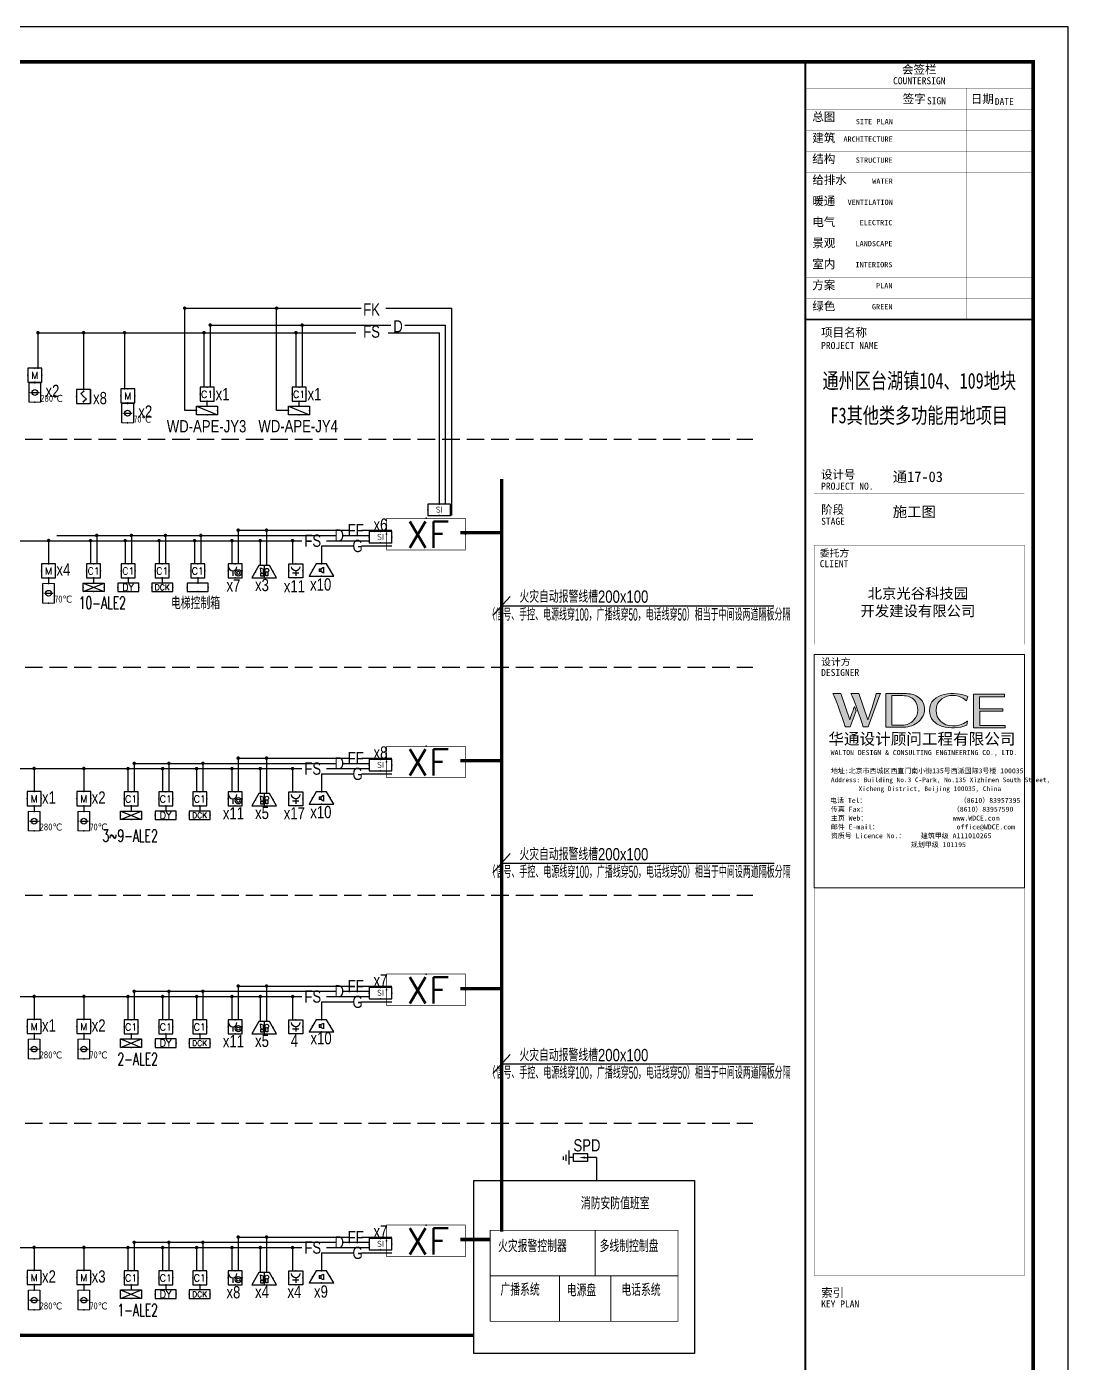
# Model space of a CAD drawing. Extents: x -54686 to 596156, y -555137 to 71395.
# Drawn here: x 138670 to 168379, y -461944 to -423826 of the extents above; entities that cross this region are included whole.
import ezdxf
from ezdxf.enums import TextEntityAlignment as Align

# ---------------------------------------------------------------- set-up
doc = ezdxf.new("R2010")
doc.units = 0
doc.header["$LTSCALE"] = 1000
doc.linetypes.add('CONTINOUS', pattern=[0])
doc.linetypes.add('DASH', pattern=[0.35, 0.25, -0.1])
doc.layers.get('0').update_dxf_attribs({"linetype": 'CONTINUOUS'})
doc.layers.get('Defpoints').update_dxf_attribs({"linetype": 'CONTINUOUS'})
for name, color, linetype in [('5', 3, 'CONTINUOUS'), ('EQUIP-动力', 3, 'CONTINUOUS'), ('EQUIP-消防', 3, 'CONTINUOUS'), ('EQUIP-箱柜', 3, 'CONTINUOUS'), ('LAYER1', 7, 'CONTINOUS'), ('SIG_TEXT', 7, 'CONTINUOUS'), ('TEL_TEXT', 3, 'CONTINUOUS'), ('TEL_TITLE', 6, 'CONTINUOUS'), ('WIRE', 4, 'CONTINUOUS'), ('WIRE-照明', 1, 'CONTINUOUS')]:
    doc.layers.add(name, color=color, linetype=linetype)
doc.styles.add('_HZTXT', font='ROS', dxfattribs={"width": 0.8, "bigfont": 'JD'})
doc.styles.add('_TCH_LABEL', font='COMPLEX', dxfattribs={"bigfont": 'GBCBIG'})
doc.styles.add('_TEL_DIM', font='SIMPLEX', dxfattribs={"width": 0.8, "height": 3.5, "bigfont": 'HZTXT'})
doc.styles.add('hwxh', font='STXIHEI.TTF')
doc.styles.get("Standard").update_dxf_attribs({"font": 'GBENOR', "bigfont": 'GBCBIG'})
doc.styles.add('华文细黑', font='STXIHEI.TTF', dxfattribs={"height": 10})

# ---------------------------------------------------------------- blocks, each defined once
blk = doc.blocks.new('logo2')
h = blk.add_hatch(color=7)
h.paths.add_polyline_path([(19.02, -7.36), (15.84, -7.36), (15.84, -3.97), (18.97, -3.97), (18.97, -4.24), (16.46, -4.24), (16.46, -5.45), (18.81, -5.45), (18.81, -5.69), (16.47, -5.69), (16.47, -7.12), (19.02, -7.12)])
edge = h.paths.add_edge_path()
edge.add_spline(control_points=[(15.26, -4.21), (15.26, -4.21), (15.13, -4.65), (15.13, -4.65), (15.13, -4.65), (14.62, -4.1), (13.73, -4.1), (13.04, -4.1), (12.07, -4.54), (12.08, -5.62), (12.08, -6.49), (12.77, -7.16), (13.73, -7.17), (14.66, -7.17), (15.23, -6.68), (15.23, -6.68), (15.23, -6.68), (15.16, -7.11), (15.16, -7.11), (13.63, -7.7), (11.42, -7.29), (11.41, -5.64), (11.4, -3.72), (14.16, -3.66), (15.26, -4.21)], knot_values=[0, 0, 0, 0, 1, 1, 1, 2, 2, 2, 3, 3, 3, 4, 4, 4, 5, 5, 5, 6, 6, 6, 7, 7, 7, 8, 8, 8, 8], degree=3, periodic=0)
edge = h.paths.add_edge_path(flags=16)
edge.add_spline(control_points=[(10.23, -5.57), (10.23, -5.16), (10.12, -4.83), (9.9, -4.58), (9.63, -4.27), (9.23, -4.12), (8.69, -4.12), (8.69, -4.12), (7.64, -4.12), (7.64, -4.12), (7.64, -4.12), (7.64, -7.1), (7.64, -7.1), (7.64, -7.1), (8.66, -7.1), (8.66, -7.1), (9.13, -7.1), (9.52, -6.93), (9.82, -6.6), (10.09, -6.31), (10.23, -5.96), (10.23, -5.57)], knot_values=[0, 0, 0, 0, 1, 1, 1, 2, 2, 2, 3, 3, 3, 4, 4, 4, 5, 5, 5, 6, 6, 6, 7, 7, 7, 7], degree=3, periodic=0)
edge = h.paths.add_edge_path()
edge.add_spline(control_points=[(10.92, -5.51), (10.92, -5.96), (10.72, -6.37), (10.34, -6.72), (9.92, -7.1), (9.41, -7.29), (8.82, -7.29), (8.82, -7.29), (7.03, -7.29), (7.03, -7.29), (7.03, -7.29), (7.03, -3.92), (7.03, -3.92), (7.03, -3.92), (9.1, -3.92), (9.1, -3.92), (9.59, -3.92), (10.01, -4.06), (10.36, -4.34), (10.73, -4.64), (10.92, -5.03), (10.92, -5.51)], knot_values=[0, 0, 0, 0, 1, 1, 1, 2, 2, 2, 3, 3, 3, 4, 4, 4, 5, 5, 5, 6, 6, 6, 7, 7, 7, 7], degree=3, periodic=0)
at = {"lineweight": 0}
blk.add_lwpolyline([(19.02, -7.36), (15.84, -7.36), (15.84, -3.97), (18.97, -3.97), (18.97, -4.24), (16.46, -4.24), (16.46, -5.45), (18.81, -5.45), (18.81, -5.69), (16.47, -5.69), (16.47, -7.12), (19.02, -7.12), (19.02, -7.36)], dxfattribs=at)
for points, knots in [([(10.92, -5.51), (10.92, -5.96), (10.72, -6.37), (10.34, -6.72), (9.92, -7.1), (9.41, -7.29), (8.82, -7.29), (8.82, -7.29), (7.03, -7.29), (7.03, -7.29), (7.03, -7.29), (7.03, -3.92), (7.03, -3.92), (7.03, -3.92), (9.1, -3.92), (9.1, -3.92), (9.59, -3.92), (10.01, -4.06), (10.36, -4.34), (10.73, -4.64), (10.92, -5.03), (10.92, -5.51)], [0, 0, 0, 0, 1, 1, 1, 2, 2, 2, 3, 3, 3, 4, 4, 4, 5, 5, 5, 6, 6, 6, 7, 7, 7, 7]), ([(15.26, -4.21), (15.26, -4.21), (15.13, -4.65), (15.13, -4.65), (15.13, -4.65), (14.62, -4.1), (13.73, -4.1), (13.04, -4.1), (12.07, -4.54), (12.08, -5.62), (12.08, -6.49), (12.77, -7.16), (13.73, -7.17), (14.66, -7.17), (15.23, -6.68), (15.23, -6.68), (15.23, -6.68), (15.16, -7.11), (15.16, -7.11), (13.63, -7.7), (11.42, -7.29), (11.41, -5.64), (11.4, -3.72), (14.16, -3.66), (15.26, -4.21)], [0, 0, 0, 0, 1, 1, 1, 2, 2, 2, 3, 3, 3, 4, 4, 4, 5, 5, 5, 6, 6, 6, 7, 7, 7, 8, 8, 8, 8]), ([(10.23, -5.57), (10.23, -5.16), (10.12, -4.83), (9.9, -4.58), (9.63, -4.27), (9.23, -4.12), (8.69, -4.12), (8.69, -4.12), (7.64, -4.12), (7.64, -4.12), (7.64, -4.12), (7.64, -7.1), (7.64, -7.1), (7.64, -7.1), (8.66, -7.1), (8.66, -7.1), (9.13, -7.1), (9.52, -6.93), (9.82, -6.6), (10.09, -6.31), (10.23, -5.96), (10.23, -5.57)], [0, 0, 0, 0, 1, 1, 1, 2, 2, 2, 3, 3, 3, 4, 4, 4, 5, 5, 5, 6, 6, 6, 7, 7, 7, 7])]:
    blk.add_open_spline(points, degree=3, knots=knots, dxfattribs=at)
blk = doc.blocks.new('logo1')
h = blk.add_hatch(color=8)
edge = h.paths.add_edge_path()
edge.add_spline(control_points=[(3.86, -5.21), (3.63, -5.88), (3.39, -6.56), (3.39, -6.56), (3.39, -6.56), (2.5, -3.91), (2.5, -3.91), (2.5, -3.91), (1.8, -3.91), (1.69, -3.91), (2.02, -4.39), (2.95, -7.27), (2.95, -7.27), (2.95, -7.27), (3.44, -7.27), (3.44, -7.27), (3.44, -7.27), (4.03, -5.66), (4.03, -5.66), (4.03, -5.66), (3.86, -5.21), (3.86, -5.21)], knot_values=[0, 0, 0, 0, 1, 1, 1, 2, 2, 2, 3, 3, 3, 4, 4, 4, 5, 5, 5, 6, 6, 6, 7, 7, 7, 7], degree=3, periodic=0)
h = blk.add_hatch(color=7)
edge = h.paths.add_edge_path()
edge.add_spline(control_points=[(6.04, -3.91), (6.09, -4.1), (5.2, -6.56), (5.2, -6.56), (5.2, -6.56), (4.3, -3.91), (4.3, -3.91), (4.3, -3.91), (3.6, -3.91), (3.49, -3.91), (3.82, -4.39), (4.75, -7.27), (4.75, -7.27), (4.75, -7.27), (5.24, -7.27), (5.24, -7.27), (5.24, -7.27), (6.33, -4.3), (6.33, -4.3), (6.33, -4.3), (6.48, -3.91), (6.48, -3.91), (6.48, -3.91), (6.21, -3.91), (6.04, -3.91)], knot_values=[0, 0, 0, 0, 1, 1, 1, 2, 2, 2, 3, 3, 3, 4, 4, 4, 5, 5, 5, 6, 6, 6, 7, 7, 7, 8, 8, 8, 8], degree=3, periodic=0)
at = {"color": 8, "lineweight": 0}
blk.add_open_spline([(3.86, -5.21), (3.63, -5.88), (3.39, -6.56), (3.39, -6.56), (3.39, -6.56), (2.5, -3.91), (2.5, -3.91), (2.5, -3.91), (1.8, -3.91), (1.69, -3.91), (2.02, -4.39), (2.95, -7.27), (2.95, -7.27), (2.95, -7.27), (3.44, -7.27), (3.44, -7.27), (3.44, -7.27), (4.03, -5.66), (4.03, -5.66), (4.03, -5.66), (3.86, -5.21), (3.86, -5.21)], degree=3, knots=[0, 0, 0, 0, 1, 1, 1, 2, 2, 2, 3, 3, 3, 4, 4, 4, 5, 5, 5, 6, 6, 6, 7, 7, 7, 7], dxfattribs=at)
at = {"lineweight": 0}
blk.add_open_spline([(6.04, -3.91), (6.09, -4.1), (5.2, -6.56), (5.2, -6.56), (5.2, -6.56), (4.3, -3.91), (4.3, -3.91), (4.3, -3.91), (3.6, -3.91), (3.49, -3.91), (3.82, -4.39), (4.75, -7.27), (4.75, -7.27), (4.75, -7.27), (5.24, -7.27), (5.24, -7.27), (5.24, -7.27), (6.33, -4.3), (6.33, -4.3), (6.33, -4.3), (6.48, -3.91), (6.48, -3.91), (6.48, -3.91), (6.21, -3.91), (6.04, -3.91)], degree=3, knots=[0, 0, 0, 0, 1, 1, 1, 2, 2, 2, 3, 3, 3, 4, 4, 4, 5, 5, 5, 6, 6, 6, 7, 7, 7, 8, 8, 8, 8], dxfattribs=at)
blk.add_blockref('logo2', (0, 0))
blk = doc.blocks.new('时间-logo')
at = {"layer": 'Defpoints', "lineweight": 0}
blk.add_lwpolyline([(0, -23.46), (-21.17, -23.46), (-21.17, 0), (0, 0), (0, -23.46)], dxfattribs=at)
blk.add_blockref('logo1', (-20.97, 0))
at = {"style": 'hwxh'}
for s, height, p in [('华通设计顾问工程有限公司 ', 1.15, (-19.73, -9.05)), ('WALTON DESIGN & CONSULTING ENGINEERING CO., LTD.', 0.5, (-19.5, -10.1)), ('地址:北京市西城区西直门南小街135号西派国际3号楼 100035', 0.5, (-19.48, -11.94)), ('Address: Building No.3 C-Park, No.135 Xizhimen South Street, ', 0.47, (-19.48, -12.83)), ('Xicheng District, Beijing 100035, China ', 0.47, (-16.69, -13.72)), ('电话 Tel：                        （8610）83957395 ', 0.5, (-19.56, -14.91)), ('传真 Fax：                      （8610）83957590 ', 0.5, (-19.48, -15.8)), ('主页 Web：                      www.WDCE.com ', 0.5, (-19.48, -16.69)), ('邮件 E-mail：                    office@WDCE.com ', 0.5, (-19.48, -17.58)), ('资质号 Licence No.：    建筑甲级 A111010265 ', 0.5, (-19.48, -18.47)), ('   规划甲级 101195', 0.5, (-12.6, -19.36))]:
    blk.add_text(s, height=height, dxfattribs=at).set_placement(p)
blk = doc.blocks.new('$equip$00001711')
for p, q in [((-0.5, 1), (-0.5, 0)), ((0.5, 1), (-0.5, 1)), ((0.5, 0), (0.5, 1)), ((-0.5, 0), (0.5, 0)), ((-0.169, 0.5), (-0.169, 0.15))]:
    blk.add_line(p, q)
for radius in [0.226, 0.113]:
    blk.add_circle((0.227, 0.36), radius)
blk.add_arc((-0.169, 0.8), 0.3, 180, 0)
for p in [(0, 1), (-0.5, 0.5), (0, 0), (0.5, 0.5)]:
    blk.add_point(p)
at = {"flags": 1}
for tag, height, p in [('A', 0.00002, (0, 0)), ('B', 0.4, (0.759, 0.309))]:
    blk.add_attdef(tag, text='', height=height, dxfattribs=at).set_placement(p, align=Align.MIDDLE_CENTER)
blk = doc.blocks.new('$equip$00001712')
for p, q in [((-0.5, 1), (-0.5, 0)), ((0.5, 1), (-0.5, 1)), ((0.5, 0), (0.5, 1)), ((-0.5, 0), (0.5, 0)), ((-0.219, 0.331), (0.222, 0.331)), ((0, 0.5), (0, 0.15))]:
    blk.add_line(p, q)
blk.add_arc((0, 0.8), 0.3, 180, 0)
for p in [(0, 1), (-0.5, 0.5), (0, 0), (0.5, 0.5)]:
    blk.add_point(p)
at = {"flags": 1}
for tag, height, p in [('A', 0.00002, (0, 0)), ('B', 0.4, (0.726, 0.302))]:
    blk.add_attdef(tag, text='', height=height, dxfattribs=at).set_placement(p, align=Align.MIDDLE_CENTER)
blk = doc.blocks.new('A$C5F0073ED')
blk.add_point((351, 1))
at = {"layer": 'EQUIP-消防'}
for p, q in [((202, 350), (0, 1)), ((0, 1), (703, 1)), ((502, 350), (202, 350)), ((502, 350), (202, 350)), ((244, 285), (332, 245)), ((264, 125), (244, 285)), ((332, 125), (244, 125)), ((244, 125), (244, 57)), ((244, 57), (332, 57)), ((332, 245), (312, 125)), ((332, 57), (332, 125)), ((352, 350), (352, 0)), ((396, 56), (396, 170)), ((456, 56), (396, 56)), ((456, 170), (456, 56)), ((703, 1), (502, 350))]:
    blk.add_line(p, q, dxfattribs=at)
blk.add_circle((426, 216), 55.4, dxfattribs=at)
for p in [(101, 175), (352, 350), (602, 175)]:
    blk.add_point(p, dxfattribs=at)
at = {"color": 7, "style": '_TEL_DIM', "flags": 1}
blk.add_attdef('A', text='', height=0.01, dxfattribs=at).set_placement((351, 1), align=Align.MIDDLE_CENTER)
blk = doc.blocks.new('$equip$00002776')
for p, q in [((0.65, 0.65), (-0.65, 0.65)), ((-0.65, 0.65), (-0.65, 0)), ((-0.65, 0), (0.65, 0)), ((0.65, 0), (0.65, 0.65))]:
    blk.add_line(p, q)
at = {"const_width": 0.04}
blk.add_lwpolyline([(-0.65, 0.65), (-0.65, 0), (0.65, 0), (0.65, 0.65), (-0.65, 0.65), (-0.65, 0)], dxfattribs=at)
for p in [(-0.65, 0.325), (0, 0.65), (0, 0), (0.65, 0.325)]:
    blk.add_point(p)
at = {"color": 7}
blk.add_attdef('$TEXT$', text='', height=0.34, dxfattribs=at).set_placement((0.006, 0.343), align=Align.MIDDLE_CENTER)
at = {"color": 7, "flags": 1}
for tag, height, p in [('A', 0.00002, (0, 0)), ('B', 0.4, (0.905, 0.246))]:
    blk.add_attdef(tag, text='', height=height, dxfattribs=at).set_placement(p, align=Align.MIDDLE_CENTER)
blk = doc.blocks.new('$equip$00002677')
for p, q in [((-0.3, 0.699), (-0.703, 0)), ((-0.703, 0), (0.703, 0)), ((0.3, 0.699), (-0.3, 0.699)), ((-0.117, 0.421), (-0.117, 0.26)), ((-0.117, 0.421), (-0.036, 0.421)), ((-0.036, 0.26), (-0.117, 0.26)), ((-0.036, 0.421), (0.118, 0.503)), ((-0.036, 0.421), (-0.036, 0.26)), ((0.118, 0.173), (-0.036, 0.26)), ((0.118, 0.503), (0.118, 0.173)), ((0.703, 0), (0.3, 0.699))]:
    blk.add_line(p, q)
at = {"const_width": 0.04}
blk.add_lwpolyline([(-0.3, 0.699), (0.3, 0.699), (0.703, 0), (-0.703, 0), (-0.3, 0.699), (0.3, 0.699)], dxfattribs=at)
blk.add_lwpolyline([(-0.3, 0.699), (0.3, 0.699), (0.703, 0), (-0.703, 0), (-0.3, 0.699), (0.3, 0.699)], dxfattribs=at)
for p in [(-0.501, 0.349), (0, 0.699), (0, 0), (0.502, 0.349)]:
    blk.add_point(p)
at = {"color": 7, "flags": 1}
for tag, height, p in [('A', 0.00002, (0, 0)), ('B', 0.4, (0.961, 0.299))]:
    blk.add_attdef(tag, text='', height=height, dxfattribs=at).set_placement(p, align=Align.MIDDLE_CENTER)
blk = doc.blocks.new('$equip$00001424')
for p, q in [((-0.75, 0), (0.75, 0.6)), ((-0.75, 0.6), (0.75, 0)), ((0.75, 0.6), (-0.75, 0.6)), ((-0.75, 0.6), (-0.75, 0)), ((-0.75, 0), (0.75, 0)), ((0.75, 0), (0.75, 0.6))]:
    blk.add_line(p, q)
for p in [(-0.75, 0.3), (0, 0.6), (0, 0), (0.75, 0.3)]:
    blk.add_point(p)
at = {"style": '_TCH_LABEL', "flags": 9}
blk.add_attdef('A', (0, 0), '', height=0.00002, dxfattribs=at)
blk = doc.blocks.new('$equip_U$00000168(HT0578)')
at = {"color": 3}
for p, q in [((0.5, 1), (-0.5, 1)), ((-0.5, 1), (-0.5, 0)), ((0.5, 1), (-0.5, 1)), ((-0.5, 1), (-0.5, 0)), ((0.5, 0), (0.5, 1)), ((0.5, 0), (0.5, 1)), ((-0.5, 0), (0.5, 0)), ((-0.5, 0), (0.5, 0))]:
    blk.add_line(p, q, dxfattribs=at)
at = {"color": 3, "const_width": 0.0125}
for points in [[(-0.5, 1), (-0.5, 0)], [(0.5, 1), (-0.5, 1)], [(0.5, 0), (0.5, 1)], [(-0.5, 0), (0.5, 0)]]:
    blk.add_lwpolyline(points, dxfattribs=at)
for p in [(0, 1), (-0.5, 0.5), (0, 0), (0.5, 0.5)]:
    blk.add_point(p)
at = {"color": 7, "style": '_TEL_DIM'}
blk.add_attdef('$TEXT$', text='', height=0.5, dxfattribs=at).set_placement((0.004, 0.487), align=Align.MIDDLE_CENTER)
at = {"color": 7, "style": '_TEL_DIM', "flags": 1}
blk.add_attdef('A', text='', height=0.000025, dxfattribs=at).set_placement((0, 0), align=Align.MIDDLE_CENTER)
blk = doc.blocks.new('$equip_U$00000169(HT0578)')
at = {"color": 1}
for p, q in [((0.5, 1), (-0.5, 1)), ((-0.5, 1), (-0.5, 0)), ((0.5, 1), (-0.5, 1)), ((-0.5, 1), (-0.5, 0)), ((0.5, 0), (0.5, 1)), ((0.5, 0), (0.5, 1)), ((-0.5, 0), (0.5, 0)), ((-0.5, 0), (0.5, 0))]:
    blk.add_line(p, q, dxfattribs=at)
at = {"color": 1, "const_width": 0.0125}
for points in [[(-0.5, 1), (-0.5, 0)], [(0.5, 1), (-0.5, 1)], [(0.5, 0), (0.5, 1)], [(-0.5, 0), (0.5, 0)]]:
    blk.add_lwpolyline(points, dxfattribs=at)
for p in [(0, 1), (-0.5, 0.5), (0, 0), (0.5, 0.5)]:
    blk.add_point(p)
at = {"color": 7, "style": '_TEL_DIM'}
blk.add_attdef('$TEXT$', text='', height=0.5, dxfattribs=at).set_placement((0.004, 0.487), align=Align.MIDDLE_CENTER)
at = {"color": 7, "style": '_TEL_DIM', "flags": 1}
blk.add_attdef('A', text='', height=0.000025, dxfattribs=at).set_placement((0, 0), align=Align.MIDDLE_CENTER)
blk = doc.blocks.new('$equip$00002402')
at = {"lineweight": 20}
for p, q in [((0.322, 0.558), (-0.328, 0.558)), ((-0.328, -0.558), (0.322, -0.558))]:
    blk.add_line(p, q, dxfattribs=at)
for p, q in [((-0.328, -0.558), (-0.328, 0.558)), ((-0.242, 0), (0, 0)), ((0, 0), (0.242, 0)), ((0.322, 0.558), (0.322, -0.558))]:
    blk.add_line(p, q)
at = {"const_width": 0.04}
for points in [[(-0.328, -0.558), (-0.328, 0.558)], [(-0.328, 0.558), (0.322, 0.558), (0.322, -0.558), (-0.328, -0.558), (-0.328, 0.558), (0.322, 0.558)]]:
    blk.add_lwpolyline(points, dxfattribs=at)
blk.add_circle((-0.003, 0), 0.164)
for p in [(-0.328, 0), (-0.003, 0.558), (0.322, 0), (-0.003, -0.558)]:
    blk.add_point(p)
at = {"color": 7, "style": '_TEL_DIM', "flags": 1}
blk.add_attdef('A', text='', height=0.00002, dxfattribs=at).set_placement((0, 0), align=Align.MIDDLE_CENTER)
at = {"color": 7}
blk.add_attdef('$TEXT$', text='', height=0.4, dxfattribs=at).set_placement((0.832, -0.336), align=Align.MIDDLE_CENTER)
blk = doc.blocks.new('$equip$00002403')
for p, q in [((-0.328, -0.558), (-0.328, 0.558)), ((-0.242, 0), (0, 0)), ((0, 0), (0.242, 0)), ((0.322, 0.558), (0.322, -0.558))]:
    blk.add_line(p, q)
at = {"lineweight": 20}
for p, q in [((0.322, 0.558), (-0.328, 0.558)), ((-0.328, -0.558), (0.322, -0.558))]:
    blk.add_line(p, q, dxfattribs=at)
at = {"const_width": 0.04}
for points in [[(-0.328, 0.558), (0.322, 0.558), (0.322, -0.558), (-0.328, -0.558), (-0.328, 0.558), (0.322, 0.558)], [(-0.328, -0.558), (-0.328, 0.558)]]:
    blk.add_lwpolyline(points, dxfattribs=at)
blk.add_circle((-0.003, 0), 0.164)
for p in [(-0.328, 0), (-0.003, 0.558), (0.322, 0), (-0.003, -0.558)]:
    blk.add_point(p)
at = {"color": 7, "style": '_TEL_DIM', "flags": 1}
blk.add_attdef('A', text='', height=0.00002, dxfattribs=at).set_placement((0, 0), align=Align.MIDDLE_CENTER)
at = {"color": 7}
blk.add_attdef('$TEXT$', text='', height=0.4, dxfattribs=at).set_placement((0.957, -0.336), align=Align.MIDDLE_CENTER)
blk = doc.blocks.new('$equip_U$00000377(HT0787)')
at = {"const_width": 0.0125}
blk.add_lwpolyline([(-0.75, 0.6), (0.75, 0.6), (0.75, 0), (-0.75, 0), (-0.75, 0.6)], dxfattribs=at)
for p in [(0, 0.6), (-0.75, 0.3), (0.75, 0.3)]:
    blk.add_point(p)
at = {"color": 7, "style": '_TEL_DIM'}
blk.add_attdef('$TEXT$', text='', height=0.5, dxfattribs=at).set_placement((0.034, 0.291), align=Align.MIDDLE_CENTER)
at = {"color": 7, "style": '_TEL_DIM', "flags": 1}
for tag in ['A', 'REMARK']:
    blk.add_attdef(tag, text='', height=0.000025, dxfattribs=at).set_placement((0, 0), align=Align.MIDDLE_CENTER)
blk = doc.blocks.new('$equip$00001816')
for p, q in [((0.75, 0.6), (-0.75, 0.6)), ((-0.75, 0.6), (-0.75, 0)), ((-0.75, 0), (0.75, 0)), ((0.75, 0), (0.75, 0.6))]:
    blk.add_line(p, q)
for p in [(-0.75, 0.3), (0, 0.6), (0, 0), (0.75, 0.3)]:
    blk.add_point(p)
at = {"color": 7, "style": '_TEL_DIM'}
blk.add_attdef('$TEXT$', text='', height=0.4, dxfattribs=at).set_placement((0, 0.3), align=Align.MIDDLE_CENTER)
at = {"color": 7, "style": '_TEL_DIM', "flags": 1}
blk.add_attdef('A', text='', height=0.00002, dxfattribs=at).set_placement((0, 0), align=Align.MIDDLE_CENTER)
blk = doc.blocks.new('$equip_U$00000398(HT0787)')
at = {"color": 3}
for p, q in [((0.75, 0.6), (-0.75, 0.6)), ((-0.75, 0.6), (-0.75, 0)), ((-0.75, 0), (0.75, 0)), ((0.75, 0), (0.75, 0.6))]:
    blk.add_line(p, q, dxfattribs=at)
for p in [(-0.75, 0.3), (0, 0.6), (0.75, 0.3)]:
    blk.add_point(p)
at = {"color": 7, "style": '_TEL_DIM'}
blk.add_attdef('$TEXT$', text='', height=0.5, dxfattribs=at).set_placement((0.016, 0.296), align=Align.MIDDLE_CENTER)
at = {"color": 7, "style": '_TEL_DIM', "flags": 1}
for tag in ['A', 'REMARK']:
    blk.add_attdef(tag, text='', height=0.000025, dxfattribs=at).set_placement((0, 0), align=Align.MIDDLE_CENTER)
blk = doc.blocks.new('$equip$00001416')
for p, q in [((0.75, 0.6), (-0.75, 0.6)), ((-0.75, 0), (0.75, 0.6)), ((-0.75, 0.6), (-0.75, 0)), ((-0.75, 0), (0.75, 0)), ((0.75, 0), (0.75, 0.6))]:
    blk.add_line(p, q)
for p in [(-0.75, 0.3), (0, 0.6), (0, 0), (0.75, 0.3)]:
    blk.add_point(p)
at = {"style": '_TCH_LABEL', "flags": 9}
blk.add_attdef('A', (0, 0), '', height=0.00002, dxfattribs=at)
blk = doc.blocks.new('$equip_U$00000201(HT0787)')
at = {"color": 3}
for p, q in [((0.5, 0.5), (-0.5, 0.5)), ((-0.5, 0.5), (-0.5, -0.5)), ((-0.2, 0.2), (0.05, 0.4)), ((0, 0), (-0.2, 0.2)), ((0, 0), (0.2, -0.2)), ((0.5, -0.5), (0.5, 0.5)), ((-0.5, -0.5), (0.5, -0.5)), ((0.2, -0.2), (-0.05, -0.4))]:
    blk.add_line(p, q, dxfattribs=at)
for points, const_width in [([(-0.5, 0.5), (0.5, 0.5)], 0.025), ([(-0.5, -0.5), (-0.5, 0.5)], 0.025), ([(0.05, 0.4), (-0.2, 0.2), (0.2, -0.2), (-0.05, -0.4)], 0.0125), ([(0.5, 0.5), (0.5, -0.5)], 0.025), ([(0.5, -0.5), (-0.5, -0.5)], 0.025)]:
    blk.add_lwpolyline(points, dxfattribs=dict(at, const_width=const_width))
blk.add_lwpolyline([(0.5, 0.5), (0.5, -0.5)], dxfattribs=at)
for p in [(-0.5, 0), (0, 0.5), (0.5, 0), (0, -0.5)]:
    blk.add_point(p)
at = {"color": 7, "style": '_TEL_DIM', "flags": 1}
blk.add_attdef('A', text='', height=0.000025, dxfattribs=at).set_placement((0, 0), align=Align.MIDDLE_CENTER)
blk = doc.blocks.new('$equip$00001413')
for p, q in [((0.75, 0.6), (-0.75, 0.6)), ((-0.75, 0.6), (-0.75, 0)), ((-0.75, 0), (0.75, 0)), ((0.75, 0), (0.75, 0.6))]:
    blk.add_line(p, q)
for p in [(-0.75, 0.3), (0, 0.6), (0, 0), (0.75, 0.3)]:
    blk.add_point(p)
at = {"style": '_TCH_LABEL', "flags": 9}
blk.add_attdef('A', (0, 0), '', height=0.00002, dxfattribs=at)

msp = doc.modelspace()

# ---------------------------------------------------------------- linework, layer by layer
for p, q in [((143177, -434771), (143177, -431854)), ((145797, -434771), (145797, -431854)), ((143515, -434771), (143177, -434771)), ((146138, -434771), (145797, -434771)), ((152455, -440071), (151967, -440617)), ((152207, -440340), (159983, -440340)), ((152455, -447409), (151967, -447955)), ((152215, -447678), (159991, -447678)), ((152455, -453138), (151967, -453684)), ((152215, -453407), (159991, -453407))]:
    msp.add_line(p, q)
at = {"color": 7, "linetype": 'Continuous'}
for p, q in [((154134, -455879), (154134, -456279)), ((153972, -456043), (153972, -456138)), ((154049, -456001), (154049, -456172)), ((154268, -456079), (154134, -456079)), ((154268, -456194), (154268, -455965)), ((154268, -455965), (154668, -455965)), ((154668, -456194), (154268, -456194)), ((154668, -455965), (154668, -456194)), ((154922, -456079), (154668, -456079)), ((154922, -456079), (154922, -456729))]:
    msp.add_line(p, q, dxfattribs=at)
at = {"color": 7, "linetype": 'ByBlock'}
msp.add_line((154597, -456078), (154662, -456078), dxfattribs=at)
at = {"const_width": 50}
for points in [[(160879, -424826), (160879, -432176), (167379, -432176), (167379, -424826)], [(160879, -482226), (167379, -482226), (167379, -432176), (160879, -432176)]]:
    msp.add_lwpolyline(points, close=True, dxfattribs=at)
at = {"const_width": 5}
for points in [[(160879, -425576), (167379, -425576)], [(163465, -425576), (163465, -432176)], [(165469, -425576), (165469, -432176)], [(160879, -426176), (167379, -426176)], [(160879, -426776), (167379, -426776)], [(160879, -427376), (167379, -427376)], [(160879, -427976), (167379, -427976)], [(160879, -428576), (167379, -428576)], [(160879, -429176), (167379, -429176)], [(160879, -429776), (167379, -429776)], [(160879, -430376), (167379, -430376)], [(160879, -430976), (167379, -430976)], [(160879, -430976), (167379, -430976)], [(160879, -431576), (167379, -431576)], [(160879, -432176), (167379, -432176)], [(161129, -437139), (167129, -437139)], [(161129, -438139), (167129, -438139)], [(167129, -441440), (167129, -438614), (161129, -438614), (161129, -441440)], [(161129, -441440), (167129, -441440)], [(161129, -441734), (161129, -459443)], [(161129, -441734), (167129, -441734)], [(161129, -459443), (167129, -459443), (167129, -441734)], [(161129, -441734), (161129, -459443)], [(161629, -448390), (166629, -448390)], [(161629, -453343), (166629, -453343)], [(161629, -458740), (166629, -458740)], [(161129, -459443), (167129, -459443)], [(161129, -460452), (167129, -460452)]]:
    msp.add_lwpolyline(points, dxfattribs=at)
at = {"color": 7, "linetype": 'ByBlock'}
msp.add_solid([(154597, -456048), (154597, -456107), (154421, -456078)], dxfattribs=at)
at = {"layer": '5', "color": 7, "linetype": 'Continuous', "const_width": 25.9}
for points in [[(151887, -458153), (151887, -459450), (154885, -459450), (154885, -458153)], [(154885, -458153), (154885, -459450), (157248, -459450), (157248, -458153)], [(154885, -458153), (154885, -459450), (157248, -459450), (157248, -458153)]]:
    msp.add_lwpolyline(points, close=True, dxfattribs=at)
for points in [[(151887, -460747), (157248, -460747), (157248, -459450), (155285, -459450)], [(151887, -459450), (151887, -460747)], [(151887, -460747), (157248, -460747), (157248, -459450), (155285, -459450)], [(151887, -459450), (151887, -460747)], [(153867, -459450), (153867, -460747)], [(155334, -459450), (155334, -460747)], [(155334, -459450), (155334, -460747)]]:
    msp.add_lwpolyline(points, dxfattribs=at)
at = {"layer": 'LAYER1', "linetype": 'DASH', "ltscale": 2}
for p, q in [((105721, -435593), (159379, -435593)), ((105721, -442093), (159379, -442093)), ((105721, -448593), (159379, -448593)), ((105721, -455094), (159379, -455094))]:
    msp.add_line(p, q, dxfattribs=at)
at = {"layer": 'SIG_TEXT', "const_width": 50}
for points in [[(143202, -431854, -1), (143152, -431854, -1)], [(145822, -431854, -1), (145772, -431854, -1)], [(139014, -432552, -1), (138964, -432552, -1)], [(140316, -432552, -1), (140266, -432552, -1)], [(141485, -432552, -1), (141435, -432552, -1)], [(143751, -432552, -1), (143701, -432552, -1)], [(143929, -432335, -1), (143879, -432335, -1)], [(146374, -432552, -1), (146324, -432552, -1)], [(146552, -432335, -1), (146502, -432335, -1)], [(140692, -438334, -1), (140642, -438334, -1)], [(141681, -438334, -1), (141631, -438334, -1)], [(142650, -438334, -1), (142600, -438334, -1)], [(143661, -438334, -1), (143611, -438334, -1)], [(144727, -438184, -1), (144677, -438184, -1)], [(145535, -438184, -1), (145485, -438184, -1)], [(139319, -438480, -1), (139269, -438480, -1)], [(140514, -438484, -1), (140464, -438484, -1)], [(141503, -438484, -1), (141453, -438484, -1)], [(142472, -438484, -1), (142422, -438484, -1)], [(143483, -438484, -1), (143433, -438484, -1)], [(144549, -438484, -1), (144499, -438484, -1)], [(145357, -438484, -1), (145307, -438484, -1)], [(146278, -438484, -1), (146228, -438484, -1)], [(141760, -444834, -1), (141710, -444834, -1)], [(142749, -444834, -1), (142699, -444834, -1)], [(143718, -444834, -1), (143668, -444834, -1)], [(144727, -444684, -1), (144677, -444684, -1)], [(145535, -444684, -1), (145485, -444684, -1)], [(138906, -444980, -1), (138856, -444980, -1)], [(140324, -444980, -1), (140274, -444980, -1)], [(141582, -444984, -1), (141532, -444984, -1)], [(142571, -444984, -1), (142521, -444984, -1)], [(143540, -444984, -1), (143490, -444984, -1)], [(144549, -444984, -1), (144499, -444984, -1)], [(145357, -444984, -1), (145307, -444984, -1)], [(146278, -444984, -1), (146228, -444984, -1)], [(141760, -451335, -1), (141710, -451335, -1)], [(142749, -451335, -1), (142699, -451335, -1)], [(143718, -451335, -1), (143668, -451335, -1)], [(144727, -451185, -1), (144677, -451185, -1)], [(145535, -451185, -1), (145485, -451185, -1)], [(138906, -451480, -1), (138856, -451480, -1)], [(140324, -451480, -1), (140274, -451480, -1)], [(141582, -451485, -1), (141532, -451485, -1)], [(142571, -451485, -1), (142521, -451485, -1)], [(143540, -451485, -1), (143490, -451485, -1)], [(144549, -451485, -1), (144499, -451485, -1)], [(145357, -451485, -1), (145307, -451485, -1)], [(146278, -451485, -1), (146228, -451485, -1)], [(141760, -458494, -1), (141710, -458494, -1)], [(142749, -458494, -1), (142699, -458494, -1)], [(143718, -458494, -1), (143668, -458494, -1)], [(144727, -458344, -1), (144677, -458344, -1)], [(145535, -458344, -1), (145485, -458344, -1)], [(138906, -458639, -1), (138856, -458639, -1)], [(140324, -458639, -1), (140274, -458639, -1)], [(141582, -458644, -1), (141532, -458644, -1)], [(142571, -458644, -1), (142521, -458644, -1)], [(143540, -458644, -1), (143490, -458644, -1)], [(144549, -458644, -1), (144499, -458644, -1)], [(145357, -458644, -1), (145307, -458644, -1)], [(146278, -458644, -1), (146228, -458644, -1)]]:
    msp.add_lwpolyline(points, format="xyb", close=True, dxfattribs=at)
at = {"layer": 'TEL_TITLE', "color": 6}
msp.add_lwpolyline([(84279, -483226), (168379, -483226), (168379, -423826), (84279, -423826)], close=True, dxfattribs=at)
at = {"layer": 'TEL_TITLE', "color": 6, "const_width": 100}
msp.add_lwpolyline([(86779, -482226), (167379, -482226), (167379, -424826), (86779, -424826)], close=True, dxfattribs=at)
at = {"layer": 'WIRE'}
msp.add_lwpolyline([(157721, -456729), (157721, -461663), (151421, -461663), (151421, -456729)], close=True, dxfattribs=at)
msp.add_lwpolyline([(157721, -456729), (157721, -461663), (151421, -461663), (151421, -456729)], close=True, dxfattribs=at)
msp.add_lwpolyline([(157721, -456729), (157721, -461663), (151421, -461663), (151421, -456729)], close=True, dxfattribs=at)
at = {"layer": 'WIRE-照明'}
for p, q in [((143177, -431854), (148213, -431854)), ((148912, -431854), (150795, -431854)), ((150795, -437770), (150795, -431854)), ((138989, -432552), (148061, -432552)), ((138989, -432552), (138989, -433579)), ((140291, -432552), (140291, -434169)), ((141460, -432552), (141460, -434169)), ((143726, -432552), (143726, -434101)), ((143904, -432335), (143904, -434101)), ((143904, -432335), (149053, -432335)), ((146349, -432552), (146349, -434101)), ((146527, -432335), (146527, -434101)), ((148983, -432552), (150440, -432552)), ((149458, -432335), (150618, -432335)), ((150440, -437445), (150440, -432552)), ((150618, -437445), (150618, -432335)), ((143815, -434651), (143815, -434501)), ((146438, -434651), (146438, -434501)), ((140667, -438334), (140667, -439145)), ((141656, -438334), (141656, -439145)), ((142625, -438334), (142625, -439145)), ((143636, -438334), (143636, -439145)), ((144702, -438184), (144702, -439145)), ((145510, -438184), (145510, -439195)), ((139294, -438480), (139294, -439141)), ((140489, -438484), (140489, -439145)), ((141478, -438484), (141478, -439145)), ((142447, -438484), (142447, -439145)), ((143458, -438484), (143458, -439145)), ((144524, -438484), (144524, -439145)), ((145332, -438484), (145332, -439195)), ((146253, -438484), (146253, -439145)), ((147074, -438634), (147074, -439145)), ((139294, -439541), (139294, -439703)), ((140578, -439545), (140578, -439695)), ((141567, -439545), (141567, -439695)), ((142536, -439545), (142536, -439695)), ((143547, -439545), (143547, -439695)), ((141735, -444834), (141735, -445645)), ((142724, -444834), (142724, -445645)), ((143693, -444834), (143693, -445645)), ((144702, -444684), (144702, -445645)), ((145510, -444684), (145510, -445695)), ((138881, -444980), (138881, -445641)), ((140299, -444980), (140299, -445641)), ((141557, -444984), (141557, -445645)), ((142546, -444984), (142546, -445645)), ((143515, -444984), (143515, -445645)), ((144524, -444984), (144524, -445645)), ((145332, -444984), (145332, -445695)), ((146253, -444984), (146253, -445645)), ((147074, -445134), (147074, -445645)), ((138881, -446041), (138881, -446203)), ((140299, -446041), (140299, -446203)), ((141646, -446045), (141646, -446195)), ((142635, -446045), (142635, -446195)), ((143604, -446045), (143604, -446195)), ((144702, -451185), (144702, -452146)), ((145510, -451185), (145510, -452196)), ((138881, -451480), (138881, -452141)), ((140299, -451480), (140299, -452141)), ((141557, -451485), (141557, -452146)), ((141735, -451335), (141735, -452146)), ((142546, -451485), (142546, -452146)), ((142724, -451335), (142724, -452146)), ((143515, -451485), (143515, -452146)), ((143693, -451335), (143693, -452146)), ((144524, -451485), (144524, -452146)), ((145332, -451485), (145332, -452196)), ((146253, -451485), (146253, -452146)), ((147074, -451635), (147074, -452146)), ((138881, -452541), (138881, -452703)), ((140299, -452541), (140299, -452703)), ((141646, -452546), (141646, -452695)), ((142635, -452546), (142635, -452695)), ((143604, -452546), (143604, -452695)), ((141735, -458494), (141735, -459305)), ((142724, -458494), (142724, -459305)), ((143693, -458494), (143693, -459305)), ((144702, -458344), (144702, -459305)), ((145510, -458344), (145510, -459355)), ((138881, -458639), (138881, -459300)), ((140299, -458639), (140299, -459300)), ((141557, -458644), (141557, -459305)), ((142546, -458644), (142546, -459305)), ((143515, -458644), (143515, -459305)), ((144524, -458644), (144524, -459305)), ((145332, -458644), (145332, -459355)), ((146253, -458644), (146253, -459305)), ((147074, -458794), (147074, -459305)), ((138881, -459700), (138881, -459862)), ((140299, -459700), (140299, -459862)), ((141646, -459705), (141646, -459854)), ((142635, -459705), (142635, -459854)), ((143604, -459705), (143604, -459854))]:
    msp.add_line(p, q, dxfattribs=at)
at = {"layer": 'WIRE-照明', "linetype": 'ByBlock'}
for p, q in [((139526, -438334), (147483, -438334)), ((144702, -438184), (147866, -438184)), ((147686, -438334), (148434, -438334)), ((148223, -438184), (149084, -438184)), ((135492, -438484), (146519, -438484)), ((147074, -438634), (148004, -438634)), ((147218, -438484), (148434, -438484)), ((148217, -438634), (149084, -438634)), ((141735, -444834), (147483, -444834)), ((144702, -444684), (147866, -444684)), ((147686, -444834), (148434, -444834)), ((148223, -444684), (149084, -444684)), ((136498, -444984), (146519, -444984)), ((147074, -445134), (148004, -445134)), ((147218, -444984), (148434, -444984)), ((148217, -445134), (149084, -445134)), ((144702, -451185), (147866, -451185)), ((148223, -451185), (149084, -451185)), ((136498, -451485), (146519, -451485)), ((141735, -451335), (147483, -451335)), ((147074, -451635), (148004, -451635)), ((147218, -451485), (148434, -451485)), ((147686, -451335), (148434, -451335)), ((148217, -451635), (149084, -451635)), ((141735, -458494), (147483, -458494)), ((144702, -458344), (147866, -458344)), ((147686, -458494), (148434, -458494)), ((148223, -458344), (149084, -458344)), ((136498, -458644), (146519, -458644)), ((147074, -458794), (148004, -458794)), ((147218, -458644), (148434, -458644)), ((148217, -458794), (149084, -458794))]:
    msp.add_line(p, q, dxfattribs=at)
at = {"layer": 'WIRE-照明', "const_width": 100}
for points in [[(152215, -436729), (152215, -458194)], [(152215, -438257), (151034, -438257)], [(152215, -444757), (151034, -444757)], [(152215, -451258), (151034, -451258)], [(151887, -458416), (151034, -458416)], [(151421, -461149), (128757, -461149)]]:
    msp.add_lwpolyline(points, dxfattribs=at)

# ---------------------------------------------------------------- block references
for p in [(145093, -439545), (145093, -446045), (145093, -452546), (145093, -459705)]:
    msp.add_blockref('A$C5F0073ED', p)
at = {"ltscale": 0.001, "xscale": 283.4689937531525, "yscale": 283.4689937531525, "zscale": 283.4689937531525}
msp.add_blockref('时间-logo', (167129, -441734), dxfattribs=at)
at = {"layer": 'EQUIP-动力', "xscale": 400, "yscale": 400, "zscale": 400}
for p in [(142536, -439935), (143604, -446435), (143604, -452935), (143604, -460094)]:
    msp.add_blockref('$equip$00001816', p, dxfattribs=at).add_auto_attribs({'$TEXT$': 'DCK'})
at = {"layer": 'EQUIP-消防'}
for name, p, xscale, yscale, zscale, values in [('$equip_U$00000168(HT0578)', (138902, -433967), 400, 400, 400, {'$TEXT$': 'M'}), ('$equip$00002403', (138902, -434258), 500, 500, 500, {'$TEXT$': '280℃'}), ('$equip_U$00000168(HT0578)', (141550, -434556), 400, 400, 400, {'$TEXT$': 'M'}), ('$equip_U$00000169(HT0578)', (143815, -434501), 400, 400, 400, {'$TEXT$': 'C1'}), ('$equip_U$00000169(HT0578)', (146438, -434501), 400, 400, 400, {'$TEXT$': 'C1'}), ('$equip$00002402', (141550, -434848), 500, 500, 500, {'$TEXT$': '70℃'}), ('$equip$00002776', (150434, -437770), 500, 500, 500, {'$TEXT$': 'SI'}), ('$equip_U$00000377(HT0787)', (150059, -438745), 1500, 1500, 1500, {'$TEXT$': 'XF'}), ('$equip$00002776', (148759, -438547), 500, 500, 500, {'$TEXT$': 'SI'}), ('$equip_U$00000168(HT0578)', (139294, -439541), 400, 400, 400, {'$TEXT$': 'M'}), ('$equip_U$00000169(HT0578)', (140578, -439545), 400, 400, 400, {'$TEXT$': 'C1'}), ('$equip_U$00000169(HT0578)', (141567, -439545), 400, 400, 400, {'$TEXT$': 'C1'}), ('$equip_U$00000169(HT0578)', (142536, -439545), 400, 400, 400, {'$TEXT$': 'C1'}), ('$equip_U$00000169(HT0578)', (143547, -439545), 400, 400, 400, {'$TEXT$': 'C1'}), ('$equip$00002402', (139295, -439982), 500, 500, 500, {'$TEXT$': '70℃'}), ('$equip_U$00000377(HT0787)', (150059, -445245), 1500, 1500, 1500, {'$TEXT$': 'XF'}), ('$equip$00002776', (148759, -445047), 500, 500, 500, {'$TEXT$': 'SI'}), ('$equip_U$00000168(HT0578)', (138881, -446041), 400, 400, 400, {'$TEXT$': 'M'}), ('$equip_U$00000168(HT0578)', (140299, -446041), 400, 400, 400, {'$TEXT$': 'M'}), ('$equip_U$00000169(HT0578)', (141646, -446045), 400, 400, 400, {'$TEXT$': 'C1'}), ('$equip_U$00000169(HT0578)', (142635, -446045), 400, 400, 400, {'$TEXT$': 'C1'}), ('$equip_U$00000169(HT0578)', (143604, -446045), 400, 400, 400, {'$TEXT$': 'C1'}), ('$equip$00002403', (138883, -446482), 500, 500, 500, {'$TEXT$': '280℃'}), ('$equip$00002402', (140301, -446482), 500, 500, 500, {'$TEXT$': '70℃'}), ('$equip_U$00000377(HT0787)', (150059, -451745), 1500, 1500, 1500, {'$TEXT$': 'XF'}), ('$equip$00002776', (148759, -451548), 500, 500, 500, {'$TEXT$': 'SI'}), ('$equip_U$00000168(HT0578)', (138881, -452541), 400, 400, 400, {'$TEXT$': 'M'}), ('$equip_U$00000168(HT0578)', (140299, -452541), 400, 400, 400, {'$TEXT$': 'M'}), ('$equip_U$00000169(HT0578)', (141646, -452546), 400, 400, 400, {'$TEXT$': 'C1'}), ('$equip_U$00000169(HT0578)', (142635, -452546), 400, 400, 400, {'$TEXT$': 'C1'}), ('$equip_U$00000169(HT0578)', (143604, -452546), 400, 400, 400, {'$TEXT$': 'C1'}), ('$equip$00002403', (138883, -452982), 500, 500, 500, {'$TEXT$': '280℃'}), ('$equip$00002402', (140301, -452982), 500, 500, 500, {'$TEXT$': '70℃'}), ('$equip_U$00000377(HT0787)', (150059, -458904), 1500, 1500, 1500, {'$TEXT$': 'XF'}), ('$equip$00002776', (148759, -458707), 500, 500, 500, {'$TEXT$': 'SI'}), ('$equip_U$00000168(HT0578)', (138881, -459700), 400, 400, 400, {'$TEXT$': 'M'}), ('$equip_U$00000168(HT0578)', (140299, -459700), 400, 400, 400, {'$TEXT$': 'M'}), ('$equip_U$00000169(HT0578)', (141646, -459705), 400, 400, 400, {'$TEXT$': 'C1'}), ('$equip_U$00000169(HT0578)', (142635, -459705), 400, 400, 400, {'$TEXT$': 'C1'}), ('$equip_U$00000169(HT0578)', (143604, -459705), 400, 400, 400, {'$TEXT$': 'C1'}), ('$equip$00002403', (138883, -460141), 500, 500, 500, {'$TEXT$': '280℃'}), ('$equip$00002402', (140301, -460141), 500, 500, 500, {'$TEXT$': '70℃'})]:
    msp.add_blockref(name, p, dxfattribs=dict(at, xscale=xscale, yscale=yscale, zscale=zscale)).add_auto_attribs(values)
for name, p, xscale, yscale, zscale in [('$equip_U$00000201(HT0787)', (140291, -434369), 400, 400, 400), ('$equip$00002677', (147074, -439495), 500, 500, 500), ('$equip$00002677', (147074, -445995), 500, 500, 500), ('$equip$00002677', (147074, -452495), 500, 500, 500), ('$equip$00002677', (147074, -459654), 500, 500, 500)]:
    msp.add_blockref(name, p, dxfattribs=dict(at, xscale=xscale, yscale=yscale, zscale=zscale))
at = {"layer": 'EQUIP-消防', "linetype": 'ByBlock', "yscale": 400, "zscale": 400}
for name, p, xscale in [('$equip$00001711', (144613, -439545), 400), ('$equip$00001712', (146342, -439545), -400), ('$equip$00001711', (144613, -446045), 400), ('$equip$00001712', (146342, -446045), -400), ('$equip$00001711', (144613, -452546), 400), ('$equip$00001712', (146342, -452546), -400), ('$equip$00001711', (144613, -459705), 400), ('$equip$00001712', (146342, -459705), -400)]:
    msp.add_blockref(name, p, dxfattribs=dict(at, xscale=xscale))
at = {"layer": 'EQUIP-箱柜', "yscale": 400, "zscale": 400, "rotation": 180}
for name, p, xscale in [('$equip$00001416', (143815, -434651), -400), ('$equip$00001416', (146438, -434651), -400), ('$equip$00001413', (143547, -439695), 400)]:
    msp.add_blockref(name, p, dxfattribs=dict(at, xscale=xscale))
at = {"layer": 'EQUIP-箱柜', "linetype": 'ByBlock', "xscale": -400, "yscale": 400, "zscale": 400, "rotation": 180}
for p in [(140578, -439695), (141646, -446195), (141646, -452695), (141646, -459854)]:
    msp.add_blockref('$equip$00001424', p, dxfattribs=at)
at = {"layer": 'EQUIP-箱柜'}
ref = msp.add_blockref('$equip_U$00000398(HT0787)', (141567, -439695), dxfattribs=dict(at, xscale=400, yscale=400, zscale=400, rotation=180))
ref.add_attrib('$TEXT$', 'DY', dxfattribs={"layer": '0', "color": 7, "height": 200, "style": '_TEL_DIM'}).set_placement((141561, -439813), align=Align.MIDDLE_CENTER)
ref = msp.add_blockref('$equip_U$00000398(HT0787)', (142635, -446195), dxfattribs=dict(at, xscale=400, yscale=400, zscale=400, rotation=180))
ref.add_attrib('$TEXT$', 'DY', dxfattribs={"layer": '0', "color": 7, "height": 200, "style": '_TEL_DIM'}).set_placement((142629, -446313), align=Align.MIDDLE_CENTER)
ref = msp.add_blockref('$equip_U$00000398(HT0787)', (142635, -452695), dxfattribs=dict(at, xscale=400, yscale=400, zscale=400, rotation=180))
ref.add_attrib('$TEXT$', 'DY', dxfattribs={"layer": '0', "color": 7, "height": 200, "style": '_TEL_DIM'}).set_placement((142629, -452814), align=Align.MIDDLE_CENTER)
ref = msp.add_blockref('$equip_U$00000398(HT0787)', (142635, -459854), dxfattribs=dict(at, xscale=400, yscale=400, zscale=400, rotation=180))
ref.add_attrib('$TEXT$', 'DY', dxfattribs={"layer": '0', "color": 7, "height": 200, "style": '_TEL_DIM'}).set_placement((142629, -459973), align=Align.MIDDLE_CENTER)

# ---------------------------------------------------------------- texts
at = {"style": '华文细黑'}
for s, height, p in [('会签栏', 240, (164129, -424926)), ('COUNTERSIGN', 200, (164129, -425266))]:
    msp.add_text(s, height=height, dxfattribs=at).set_placement(p, align=Align.TOP_CENTER)
for s, height, p in [('签字', 240, (163657, -425762)), ('日期', 240, (165600, -425768)), ('SIGN', 200, (164347, -425837)), ('DATE', 200, (166283, -425856)), ('总图', 240, (161079, -426276)), ('总图', 240, (161079, -426276)), ('建筑', 240, (161079, -426876)), ('建筑', 240, (161079, -426876)), ('结构', 240, (161079, -427476)), ('结构', 240, (161079, -427476)), ('给排水', 240, (161079, -428076)), ('给排水', 240, (161079, -428076)), ('暖通', 240, (161079, -428676)), ('暖通', 240, (161079, -428676)), ('电气', 240, (161079, -429276)), ('电气', 240, (161079, -429276)), ('景观', 240, (161079, -429876)), ('景观', 240, (161079, -429876)), ('室内', 240, (161079, -430476)), ('室内', 240, (161079, -430476)), ('方案', 240, (161079, -431076)), ('方案', 240, (161079, -431076)), ('绿色', 240, (161079, -431676)), ('绿色', 240, (161079, -431676)), ('项目名称', 240, (161329, -432425)), ('项目名称', 240, (161329, -432425)), ('PROJECT NAME', 200, (161329, -432818)), ('设计号', 240, (161325, -436478)), ('设计号', 240, (161325, -436478)), ('PROJECT NO.', 200, (161329, -436829)), ('阶段', 240, (161329, -437479)), ('阶段', 240, (161329, -437479)), ('STAGE', 200, (161329, -437829)), ('STAGE', 200, (161329, -437829)), ('委托方', 200, (161290, -438740)), ('委托方', 200, (161290, -438740)), ('CLIENT', 200, (161290, -439040)), ('CLIENT', 200, (161290, -439040)), ('设计方', 200, (161329, -441842)), ('设计方', 200, (161329, -441842)), ('DESIGNER', 200, (161329, -442142)), ('DESIGNER', 200, (161329, -442142)), ('索引', 240, (161329, -459812)), ('索引', 240, (161329, -459812)), ('KEY PLAN', 200, (161329, -460152)), ('KEY PLAN', 200, (161329, -460152))]:
    msp.add_text(s, height=height, dxfattribs=at).set_placement(p, align=Align.TOP_LEFT)
for s, p in [('SITE PLAN', (163374, -426456)), ('ARCHITECTURE', (163374, -426956)), ('STRUCTURE', (163374, -427556)), ('WATER', (163374, -428156)), ('VENTILATION', (163374, -428756)), ('ELECTRIC', (163365, -429337)), ('LANDSCAPE', (163365, -429937)), ('INTERIORS', (163365, -430537)), ('PLAN', (163365, -431137)), ('GREEN', (163365, -431737))]:
    msp.add_text(s, height=150, dxfattribs=at).set_placement(p, align=Align.TOP_RIGHT)
at = {"color": 4, "style": '华文细黑', "width": 0.75}
for s, p in [('通州区台湖镇104、109地块', (164129, -434148)), ('F3其他类多功能用地项目', (164129, -435135))]:
    msp.add_text(s, height=450, dxfattribs=at).set_placement(p, align=Align.CENTER)
at = {"color": 4, "ltscale": 0.001, "char_height": 300, "width": 5848.95, "style": '华文细黑'}
for s, insert, attachment_point in [('通17-03', (163373, -436675), 4), ('施工图', (163373, -437675), 4), ('北京光谷科技园\\P开发建设有限公司', (164090, -440255), 5)]:
    msp.add_mtext(s, dxfattribs=dict(at, insert=insert, attachment_point=attachment_point))
at = {"layer": 'SIG_TEXT', "style": '_HZTXT'}
for s, width, p in [('FK', 0.8, (148506, -431892)), ('D', 0.8, (149261, -432370)), ('FS', 0.8, (148506, -432520)), ('x2', 0.8, (139403, -434212)), ('x1', 0.8, (144256, -434303)), ('x1', 0.8, (146878, -434303)), ('x8', 0.8, (140760, -434417)), ('x2', 0.8, (142051, -434801)), ('WD-APE-JY3', 0.8, (143800, -435220)), ('WD-APE-JY4', 0.8, (146412, -435216)), ('x6', 0.8, (148759, -438024)), ('FS', 0.8, (146828, -438484)), ('D', 0.8, (147583, -438334)), ('FF', 0.8, (148055, -438184)), ('G', 0.8, (148107, -438634)), ('x4', 0.8, (139715, -439308)), ('x7', 0.8, (144566, -439759)), ('x3', 0.8, (145381, -439748)), ('x11', 0.8, (146305, -439785)), ('x10', 0.8, (147055, -439732)), ('火灾自动报警线槽200x100', 0.8, (154563, -440079)), ('（信号、手控、电源线穿100，广播线穿50，电话线穿50）相当于中间设两道隔板分隔', 0.5, (156129, -440588)), ('x8', 0.8, (148759, -444524)), ('FS', 0.8, (146828, -444984)), ('D', 0.8, (147583, -444834)), ('FF', 0.8, (148055, -444684)), ('G', 0.8, (148107, -445134)), ('x1', 0.8, (139303, -445808)), ('x2', 0.8, (140721, -445808)), ('x11', 0.8, (144566, -446259)), ('x5', 0.8, (145381, -446248)), ('x17', 0.8, (146302, -446260)), ('x10', 0.8, (147060, -446223)), ('火灾自动报警线槽200x100', 0.8, (154563, -447426)), ('（信号、手控、电源线穿100，广播线穿50，电话线穿50）相当于中间设两道隔板分隔', 0.5, (156137, -447926)), ('x7', 0.8, (148759, -451024)), ('FS', 0.8, (146828, -451485)), ('D', 0.8, (147583, -451335)), ('FF', 0.8, (148055, -451185)), ('G', 0.8, (148107, -451635)), ('x1', 0.8, (139303, -452309)), ('x2', 0.8, (140721, -452309)), ('x11', 0.8, (144566, -452759)), ('x5', 0.8, (145381, -452749)), ('4', 0.8, (146305, -452744)), ('x10', 0.8, (147066, -452672)), ('火灾自动报警线槽200x100', 0.8, (154563, -453154)), ('（信号、手控、电源线穿100，广播线穿50，电话线穿50）相当于中间设两道隔板分隔', 0.5, (156137, -453655)), ('FF', 0.8, (148055, -458344)), ('x7', 0.8, (148759, -458183)), ('FS', 0.8, (146828, -458644)), ('D', 0.8, (147583, -458494)), ('G', 0.8, (148107, -458794)), ('x2', 0.8, (139303, -459468)), ('x3', 0.8, (140721, -459468)), ('x8', 0.8, (144566, -459918)), ('x4', 0.8, (145381, -459907)), ('x4', 0.8, (146305, -459903)), ('x9', 0.8, (147062, -459898))]:
    msp.add_text(s, height=350, dxfattribs=dict(at, width=width)).set_placement(p, align=Align.MIDDLE_CENTER)
at = {"layer": 'TEL_TEXT'}
for s, style, width, p in [('10-ALE2', '_TEL_DIM', 0.64, (140154, -440430)), ('电梯控制箱', '_TEL_DIM', 0.8, (142784, -440438)), ('3~9-ALE2', '_TEL_DIM', 0.64, (140832, -447072)), ('2-ALE2', '_TEL_DIM', 0.64, (141258, -453443)), ('SPD', '_HZTXT', 0.8, (154265, -455903)), ('消防安防值班室', '_HZTXT', 0.8, (154477, -457557)), ('火灾报警控制器', '_HZTXT', 0.8, (152113, -458775)), ('多线制控制盘', '_HZTXT', 0.8, (155011, -458775)), ('广播系统', '_HZTXT', 0.8, (152183, -460020)), ('电源盘', '_HZTXT', 0.8, (154073, -460038)), ('电话系统', '_HZTXT', 0.8, (155632, -460026)), ('1-ALE2', '_TEL_DIM', 0.64, (141258, -460602))]:
    msp.add_text(s, height=350, dxfattribs=dict(at, style=style, width=width)).set_placement(p)

doc.saveas('drawing.dxf')
